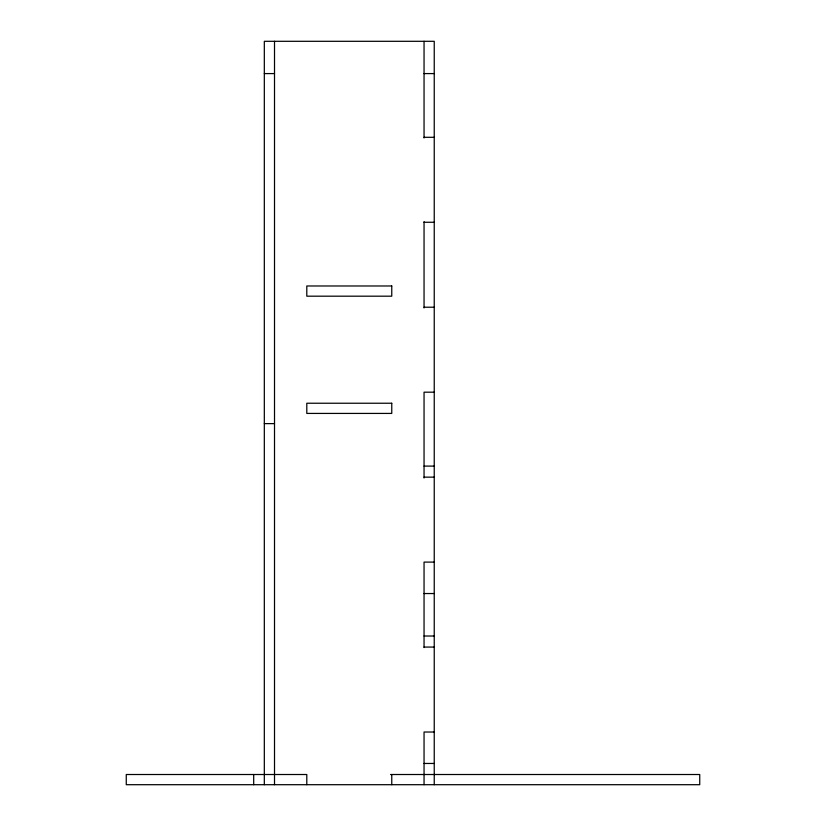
<?xml version="1.0" encoding="UTF-8"?>
<svg xmlns="http://www.w3.org/2000/svg" width="826" height="826" viewBox="0 0 826 826"><rect width="100%" height="100%" fill="white"/><g stroke="black" fill="none" stroke-linecap="round" stroke-linejoin="round"><path stroke-width="1.24" d="M264.32 73.586L274.511 73.586M424.048 73.586L434.239 73.586M424.048 137.302L434.239 137.302M424.048 222.266L434.239 222.266M424.048 307.22L434.239 307.22M434.239 392.185L424.048 392.185L424.048 477.996M264.32 423.624L274.511 423.624M424.048 466.101L434.239 466.101M424.048 477.149L434.239 477.149M434.239 562.103L424.048 562.103L424.048 647.605M424.048 593.543L434.239 593.543M424.048 636.02L434.239 636.02M424.048 647.068L434.239 647.068M434.239 732.022L424.048 732.022L424.048 784.7M424.048 763.461L434.239 763.461M390.533 774.509L699.736 774.509L699.736 784.7L126.264 784.7L126.264 774.509L306.797 774.509L306.797 784.7M434.239 784.7L434.239 41.3L264.32 41.3L264.32 784.7M424.048 41.3L424.048 137.973M424.048 221.667L424.048 307.943M391.761 774.509L391.761 784.7M274.511 41.3L274.511 784.7M253.696 774.509L253.696 784.7M391.761 285.982L306.797 285.982L306.797 296.183L391.761 296.183L391.761 285.982M391.761 403.233L306.797 403.233L306.797 413.423L391.761 413.423L391.761 403.233"/></g></svg>
